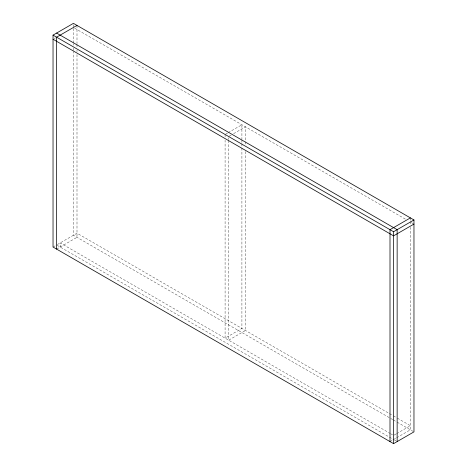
<?xml version="1.0" encoding="UTF-8"?>
<svg xmlns="http://www.w3.org/2000/svg" width="467" height="467" viewBox="0 0 467 467"><rect width="100%" height="100%" fill="white"/><g stroke="black" fill="none" stroke-linecap="round" stroke-linejoin="round"><path stroke-width="0.35" stroke-dasharray="2.33 1.75" d="M54.271 38.527L55.503 37.815M225.713 134.099L227.581 133.019M228.205 132.657L241.912 124.747L241.912 139.294M231.147 135.08L228.655 136.516L228.655 139.429M233.64 133.638L245.479 126.808L245.479 144.992M53.034 247.043L56.74 244.901M57.359 244.545L76.997 233.208L392.718 415.49M56.6 249.104L76.997 237.329L76.997 54.54M396.069 433.971L393.576 435.407L391.048 433.948M396.687 433.609L410.4 425.694L397.137 418.041M390.003 441.589L396.185 438.023M396.687 437.731L410.4 429.815L410.4 227.365M74.691 28.201L405.753 219.338M411.439 222.619L413.966 224.078M393.348 415.852L396.506 417.673M392.718 419.611L73.424 235.269L73.424 51.749M393.348 419.973L396.506 421.794M397.137 422.162L413.966 431.876M390.418 433.586L60.173 242.922L60.173 247.043M57.237 245.344L393.985 439.768M394.615 440.13L395.882 440.86M410.4 217.896L410.4 220.809M410.4 221.539L410.4 224.452M245.479 151.536L245.479 330.484L228.655 340.192L228.655 140.153M241.912 140.018L241.912 142.931M241.912 143.661L241.912 147.298M241.912 148.021L241.912 328.424L225.088 338.131L225.088 140.275M225.088 134.455L225.088 137.368M76.997 25.411L76.997 43.618M76.997 44.342L76.997 47.255M76.997 50.173L76.997 51.627M73.424 24.722L73.424 27.722M73.424 28.446L73.424 43.011M73.424 43.74L73.424 45.2M73.424 48.113L73.424 51.026"/><path stroke-width="0.7" d="M53.034 35.124L73.424 23.35L413.966 219.957L413.966 431.876L393.576 443.65L53.034 247.043L53.034 35.124L393.576 231.731L413.966 219.957M76.997 25.411L56.6 37.185L56.6 249.104M410.4 217.896L390.003 229.671L390.003 441.589M413.966 224.078L393.576 235.853L53.034 39.246M56.6 33.064L397.143 229.671L397.143 441.589M393.576 231.731L393.576 443.65"/></g></svg>
